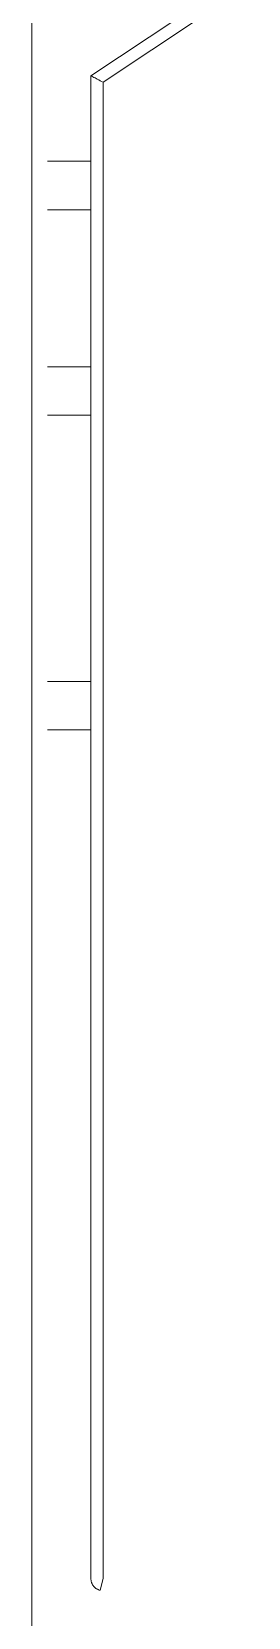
# Model space of a CAD drawing. Header units: centimetres. Extents: x 16433 to 114398, y -50094 to -12305.
# Drawn here: x 66737.44 to 66738.33, y -38600.21 to -38593.66 of the extents above; entities that cross this region are included whole.
import ezdxf

# ---------------------------------------------------------------- set-up
doc = ezdxf.new("R2010")
doc.units = ezdxf.units.CM
doc.header["$LTSCALE"] = 0.5
doc.layers.get('0').update_dxf_attribs({"linetype": 'CONTINUOUS'})
doc.layers.add('0-Coupe A.3', color=7, linetype='CONTINUOUS')

# ---------------------------------------------------------------- blocks, each defined once
blk = doc.blocks.new('Groupe-364-1')
at = {"color": 7, "linetype": 'Continuous', "lineweight": 5}
blk.add_polyline3d([(10393.0286, -46988.468, 0), (10408.2579, -46985.5839, 0)], dxfattribs=at)
blk = doc.blocks.new('Groupe-368-1')
at = {"color": 7, "linetype": 'Continuous', "lineweight": 5}
for points in [[(10394.8535, -46987.2118, 0), (10395.3582, -46987.7269, 0), (10401.4366, -46986.5758, 0), (10401.4865, -46986.579, 0), (10401.4863, -46986.5811, 0), (10401.486, -46986.5831, 0), (10401.4857, -46986.5852, 0), (10401.4853, -46986.5872, 0), (10401.4848, -46986.5892, 0), (10401.4842, -46986.5911, 0), (10401.4835, -46986.5931, 0), (10401.4827, -46986.595, 0), (10401.4819, -46986.5969, 0), (10401.481, -46986.5987, 0), (10401.48, -46986.6005, 0), (10401.4789, -46986.6023, 0), (10401.4778, -46986.604, 0), (10401.4766, -46986.6057, 0), (10401.4754, -46986.6073, 0), (10401.474, -46986.6089, 0), (10401.4726, -46986.6104, 0), (10401.4712, -46986.6119, 0), (10401.4697, -46986.6133, 0), (10401.4681, -46986.6146, 0), (10401.4665, -46986.6159, 0), (10401.4648, -46986.6171, 0), (10401.4631, -46986.6182, 0), (10401.4613, -46986.6192, 0), (10401.4595, -46986.6202, 0), (10401.4576, -46986.6211, 0), (10401.4557, -46986.6219, 0), (10401.4538, -46986.6227, 0), (10401.4519, -46986.6234, 0), (10401.4499, -46986.624, 0), (10401.4479, -46986.6245, 0), (10401.4459, -46986.6249, 0), (10395.3412, -46987.781, 0), (10394.8365, -46987.2659, 0)], [(10397.9976, -46987.2779, 0), (10398.0311, -46987.4548, 0)], [(10397.8011, -46987.3151, 0), (10397.8346, -46987.492, 0)], [(10396.7538, -46987.6967, 0), (10396.7204, -46987.5198, 0)], [(10396.5573, -46987.7339, 0), (10396.5238, -46987.557, 0)], [(10395.8852, -46987.678, 0), (10395.9187, -46987.8548, 0)], [(10395.6887, -46987.7152, 0), (10395.7222, -46987.892, 0)]]:
    blk.add_polyline3d(points, dxfattribs=at)
blk.add_open_spline([(10395.3582, -46987.7269), (10395.3555, -46987.7354), (10395.3507, -46987.7508), (10395.345, -46987.7688), (10395.342, -46987.7783), (10395.3412, -46987.781)], degree=3, knots=[0, 0, 0, 0, 0.474234, 0.849581, 1, 1, 1, 1], dxfattribs=at)
blk = doc.blocks.new('Groupe-369-1')
at = {"color": 7}
for name in ['Groupe-368-1', 'Groupe-364-1']:
    blk.add_blockref(name, (0, 0), dxfattribs=at)

msp = doc.modelspace()

# ---------------------------------------------------------------- block references
at = {"layer": '0-Coupe A.3', "color": 7, "rotation": 259.2764052561336}
msp.add_blockref('Groupe-369-1', (114839.1566, -37123.1143), dxfattribs=at)

doc.saveas('drawing.dxf')
